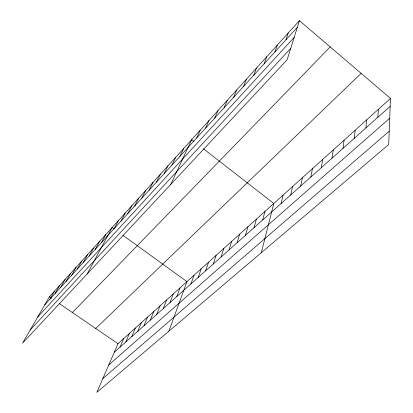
<?xml version="1.0" encoding="UTF-8"?>
<svg xmlns="http://www.w3.org/2000/svg" width="413" height="413" viewBox="0 0 413 413"><rect width="100%" height="100%" fill="white"/><g stroke="black" fill="none" stroke-linecap="round" stroke-linejoin="round"><path stroke-width="0.62" d="M390.471 98.433L388.71 144.55L96.849 392.35L117.994 343.704L390.471 98.433L299.435 20.65L49.39 296.802L22.529 343.198L287.169 59.699L299.435 20.65M377.874 117.266L378.396 109.3M365.923 127.922L366.651 119.873M354.297 138.288L355.221 130.162M342.986 148.37L344.096 140.177M331.98 158.184L333.265 149.929M321.262 167.74L322.713 159.428M310.819 177.043L312.429 168.685M300.649 186.113L302.404 177.709M290.731 194.951L292.631 186.506M281.062 203.568L283.096 195.086M261.31 252.72L273.793 203.459L203.387 148.752M262.704 219.938L264.976 211.394M253.98 227.713L256.365 219.148M245.461 235.307L247.95 226.722M237.134 242.73L239.721 234.13M228.998 249.984L231.678 241.368M221.043 257.072L223.815 248.45M213.263 264.01L216.118 255.373M285.966 39.803L288.238 33.019M205.653 270.794L208.591 262.152M198.209 277.428L201.224 268.786M274.908 51.955L277.355 45.038M190.925 283.922L194.012 275.275M168.86 331.211L186.95 281.635L123.038 235.379M264.165 63.757L266.772 56.72M176.81 296.503L180.032 287.861M169.975 302.6L173.259 293.958M163.28 308.568L166.62 299.931M253.721 75.233L256.483 68.083M156.718 314.417L160.115 305.79M243.567 86.389L246.473 79.141M150.291 320.147L153.739 311.526M143.987 325.764L147.487 317.153M137.813 331.267L141.36 322.672M233.691 97.246L236.732 89.9M131.757 336.667L135.35 328.082M125.82 341.959L129.455 333.389M224.078 107.808L227.248 100.374M119.992 347.152L123.668 338.593M214.719 118.092L218.007 110.581M205.607 128.107L209.004 120.524M196.727 137.859L200.233 130.209M170.781 184.384L191.678 139.656L194.12 141.556M179.887 156.367L183.579 148.603M171.896 165.148L175.675 157.332M164.095 173.723L167.952 165.861M156.475 182.092L160.409 174.193M149.036 190.269L153.042 182.329M141.767 198.255L145.835 190.285M134.664 206.061L138.799 198.059M127.72 213.691L131.912 205.664M120.932 221.151L125.18 213.103M114.293 228.446L118.588 220.377M87.169 273.953L112.145 227.496L114.127 228.931M101.438 242.565L105.831 234.465M95.222 249.4L99.657 241.29M89.131 256.091L93.606 247.97M83.168 262.642L87.68 254.511M77.329 269.059L81.877 260.923M71.609 275.347L76.188 267.206M66.008 281.501L70.618 273.36M60.515 287.536L65.156 279.394M55.136 293.452L59.797 285.311M49.854 299.249L54.542 291.108M44.681 304.939L297.35 27.294M37.66 317.065L294.185 37.361M30.134 330.064L290.731 48.357M72.399 312.533L330.194 46.932M95.718 328.474L361.138 73.369M114.277 352.248L390.171 106.311M108.748 364.973L389.717 118.211M102.827 378.597L389.222 131.195M49.39 296.802L51.449 298.207M59.147 303.472L117.994 343.704"/></g></svg>
